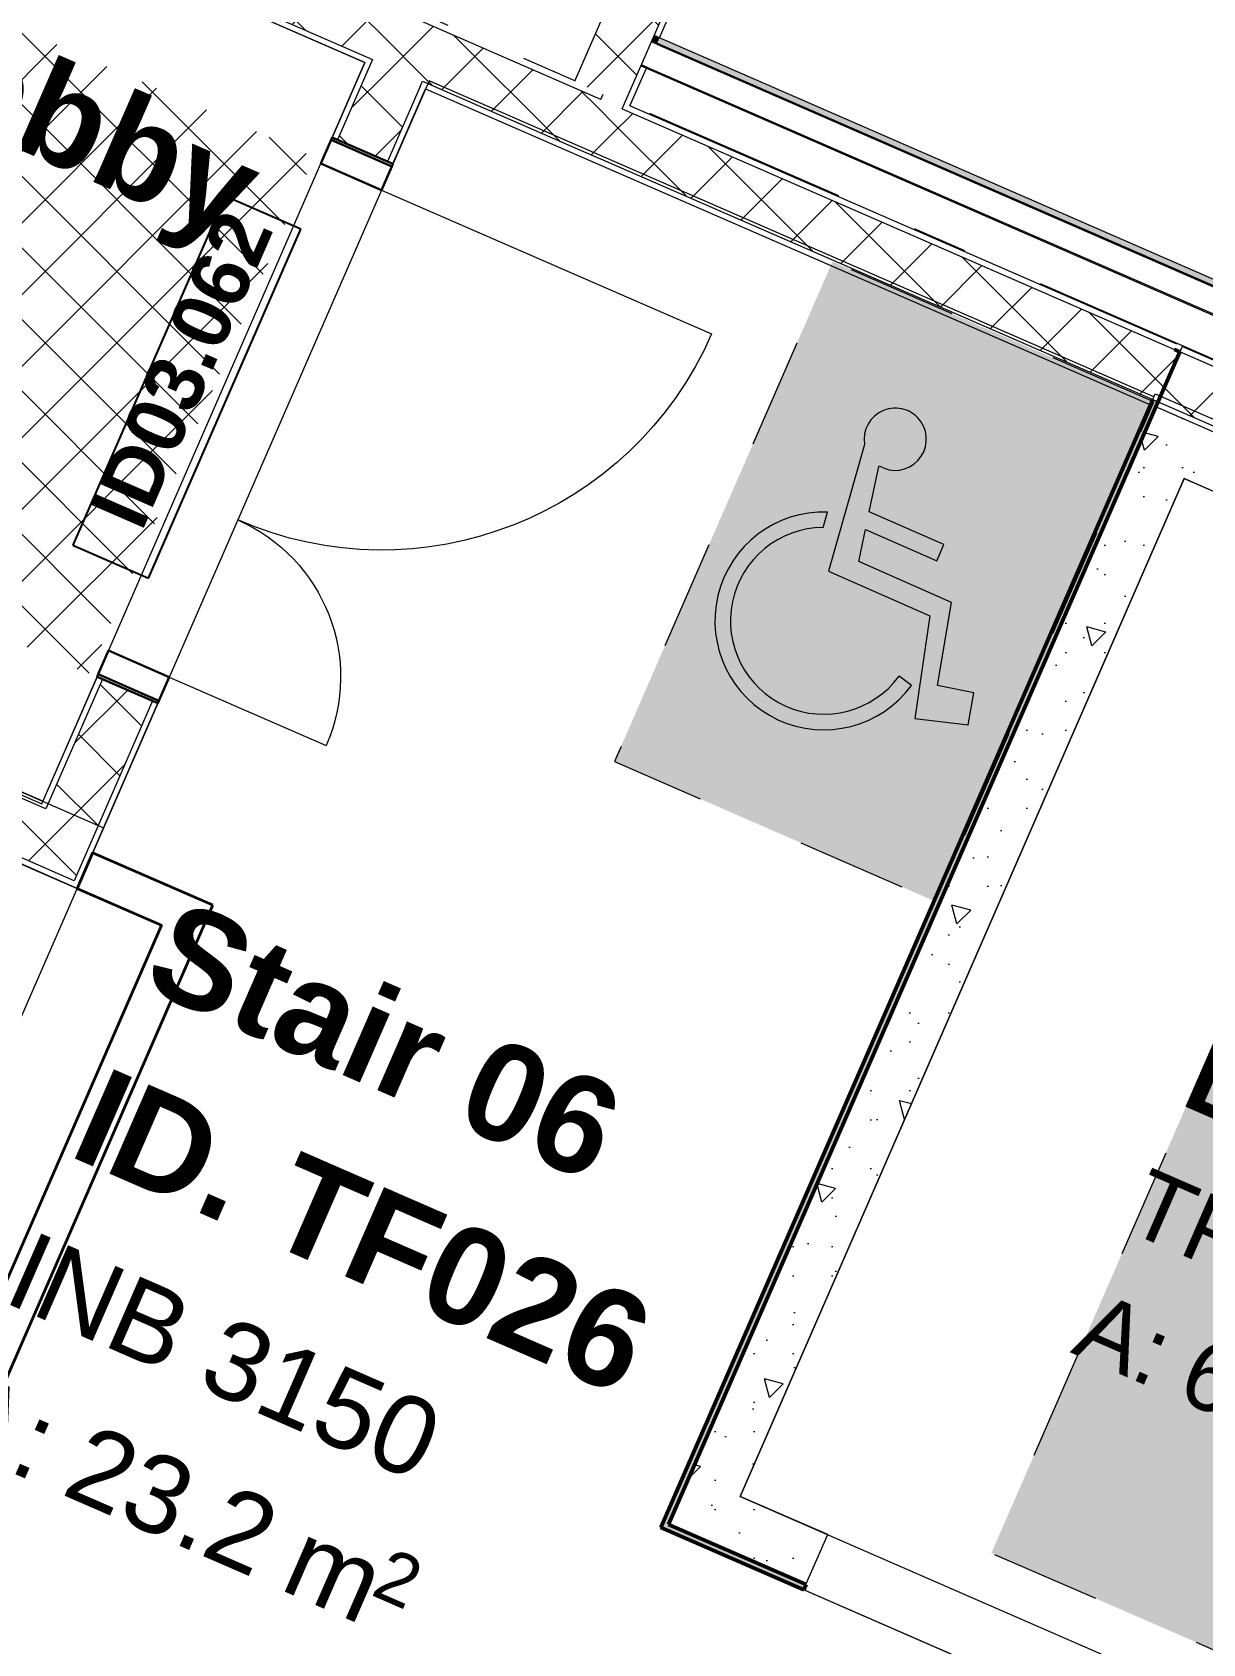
# Model space of a CAD drawing. Header units: millimetres. Extents: x -50172 to 90294, y -80883 to 25069.
# Drawn here: x -10053 to -7048, y -48474 to -44337 of the extents above; entities that cross this region are included whole.
import ezdxf
from ezdxf.enums import TextEntityAlignment as Align

# ---------------------------------------------------------------- set-up
doc = ezdxf.new("R2010")
doc.units = ezdxf.units.MM
doc.header["$MEASUREMENT"] = 0
doc.linetypes.add('Dashed', pattern=[564.444447, 282.222223, -282.222223])
doc.linetypes.add('Double Dashed', pattern=[1093.611073, 529.166651, -211.666656, 141.111112, -211.666656])
for name, color, linetype in [('A-25-M_Wall_Int', 7, 'Continuous'), ('New_A-05-M_Gross_Int_Circulation', 7, 'Continuous'), ('New_A-15-MG_Structural_Grid_Phase_2', 7, 'Continuous'), ('New_A-20-M_Floor_Slab', 7, 'Continuous'), ('New_A-25-M_Wall_Int', 7, 'Continuous'), ('New_A-80-M_Lift', 7, 'Continuous'), ('New_A-95-P_Drawing', 7, 'Continuous'), ('New_ArchiCAD Door Markers', 7, 'Continuous'), ('New_ArchiCAD Doors', 7, 'Continuous')]:
    doc.layers.add(name, color=color, linetype=linetype)
for name, color, linetype, lineweight in [('A-25-M_Wall_Int_Pen_No__1', 7, 'Continuous', 13), ('New_A-20-M_Floor_Slab_Pen_No__89', 8, 'Continuous', 20), ('New_A-25-M_Wall_Int_Pen_No__1', 7, 'Continuous', 13), ('New_A-25-M_Wall_Int_Pen_No__155', 5, 'Continuous', 35), ('New_A-80-M_Lift_Pen_No__1', 7, 'Continuous', 13), ('New_A-95-H_Fill_Plan.Fill#1_Pen_No__1', 7, 'Continuous', 13), ('New_A-95-P_Drawing_Pen_No__2', 8, 'Continuous', 15), ('New_ArchiCAD Door Markers_Pen_No__1', 7, 'Continuous', 13), ('New_ArchiCAD Door Markers_Pen_No__5', 7, 'Continuous', 25), ('New_ArchiCAD Doors_Pen_No__1', 7, 'Continuous', 13), ('New_ArchiCAD Zone Stamps_Pen_No__6', 7, 'Continuous', 35), ('New_ArchiCAD Zone Stamps_Pen_No__9', 7, 'Continuous', 13)]:
    doc.layers.add(name, color=color, linetype=linetype, lineweight=lineweight)
for name, color, linetype, lineweight, true_color in [('A-25-M_Wall_Int_Pen_No__107', 7, 'Continuous', 15, 0xa6a6a6), ('New_A-05-M_Gross_Int_Circulation_Pen_No__74', 7, 'Continuous', 20, 0x606060), ('New_A-15-MG_Structural_Grid_Phase_2_Pen_No__222', 7, 'Continuous', 13, 0x65af33), ('New_A-25-M_Wall_Int_Pen_No__107', 7, 'Continuous', 15, 0xa6a6a6), ('New_A-80-M_Lift_Pen_No__107', 7, 'Continuous', 15, 0xa6a6a6), ('New_A-80-M_Lift_Pen_No__27', 7, 'Continuous', 50, 0x2a2a2a), ('New_A-80-M_Lift_Pen_No__61', 7, 'Continuous', 20, 0x6a6a6a), ('New_A-95-H_Fill_Plan.Fill#1_Pen_No__102', 7, 'Continuous', 15, 0xcccccc), ('New_A-95-H_Fill_Plan.Fill#1_Pen_No__61', 7, 'Continuous', 20, 0x6a6a6a), ('New_ArchiCAD Doors_Pen_No__43', 7, 'Continuous', 30, 0x444444), ('New_ArchiCAD Doors_Pen_No__63', 7, 'Continuous', 20, 0x606060)]:
    doc.layers.add(name, color=color, linetype=linetype, lineweight=lineweight, true_color=true_color)
doc.styles.add('GENERATED_STYLE_1', font='')
doc.styles.add('GENERATED_STYLE_2', font='')
doc.styles.add('GENERATED_STYLE_3', font='')
doc.styles.add('GENERATED_STYLE_4', font='')
doc.styles.get('GENERATED_STYLE_1').set_extended_font_data('Arial', bold=True)
doc.styles.get('GENERATED_STYLE_2').set_extended_font_data('Swis721 BT', bold=True)
doc.styles.get('GENERATED_STYLE_3').set_extended_font_data('Arial')
doc.styles.get('GENERATED_STYLE_4').set_extended_font_data('Swis721 BT')
pattern_1 = [(45, (0, 0), (-91.92388, 91.92388), []), (135, (0, 0), (91.92388, 91.92388), [])]
pattern_2 = [(66.4404, (0, 0), (-158.76755, 69.2305), [0, -100]), (66.4404, (-59.4, 80.45), (-158.76755, 69.2305), [0, -100])]
pattern_3 = [(45, (0, 0), (-367.4235, 367.4235), [50, -250]), (45, (-77.65, 289.8), (-367.4235, 367.4235), [50, -250]), (105, (0, 0), (501.91, 134.4863), [50, -250]), (105, (212.13, 212.13), (501.91, 134.4863), [50, -250]), (165, (35.36, 35.36), (134.4863, 501.91), [50, -250]), (165, (247.5, 247.5), (134.4863, 501.91), [50, -250]), (45, (-35.36, 35.36), (-70.71068, 70.71068), [0, -100, 0, -150]), (90, (7e-15, 70.71), (-100, 0), [0, -75, 0, -125])]
pattern_4 = [(156.4404, (0, 0), (69.2305, 158.76755), [0, -100]), (156.4404, (-80.45, -59.4), (69.2305, 158.76755), [0, -100])]
pattern_5 = [(246.4404, (0, 0), (-158.76755, 69.2305), [0, -100]), (246.4404, (59.4, -80.45), (-158.76755, 69.2305), [0, -100])]
pattern_6 = [(336.4404, (0, 0), (69.2305, 158.76755), [0, -100]), (336.4404, (80.45, 59.4), (69.2305, 158.76755), [0, -100])]
pattern_7 = [(336.4404, (0, 0), (69.2305, 158.76755), [0, -100]), (336.4404, (80.45, 59.4), (69.2305, 158.76755), [0, -100])]

# ---------------------------------------------------------------- blocks, each defined once
blk = doc.blocks.new('Stair 06 lobby _INB 3151_1_1', base_point=(-10927.7, -45195.2))
at = {"layer": 'New_A-05-M_Gross_Int_Circulation_Pen_No__74', "linetype": 'Continuous'}
for p, q in [((-11501.6, -43410.6), (-12331.4, -45313.7)), ((-9198.7, -44414.8), (-11501.6, -43410.6)), ((-10028.5, -46317.8), (-9198.7, -44414.8)), ((-12331.4, -45313.7), (-10028.5, -46317.8))]:
    blk.add_line(p, q, dxfattribs=at)
at = {"layer": 'New_ArchiCAD Zone Stamps_Pen_No__9'}
for tag, height, style, p in [('ROOM_NAME', 250, 'GENERATED_STYLE_1', (-11542.5, -43730.7)), ('zoneNameLine2', 250, 'GENERATED_STYLE_1', (-11731, -44162.8)), ('ROOM_NUMBER', 200, 'GENERATED_STYLE_3', (-11919.4, -44583.5)), ('measuredAreaCode', 200, 'GENERATED_STYLE_3', (-12076.4, -44943.6)), ('DUMMY_649', 200, 'GENERATED_STYLE_3', (-11769, -45077.7)), ('DUMMY_650', 200, 'GENERATED_STYLE_3', (-11419.5, -45230.1)), ('DUMMY_651', 133.3, 'GENERATED_STYLE_3', (-11140.2, -45336.6))]:
    blk.add_attdef(tag, text='', height=height, rotation=336.4404, dxfattribs=dict(at, style=style)).set_placement(p, align=Align.TOP_LEFT)
blk = doc.blocks.new('Stair 06_INB 3150_18_1', base_point=(-9436.9, -47858.5))
at = {"layer": 'New_A-05-M_Gross_Int_Circulation_Pen_No__74', "linetype": 'Continuous'}
for p, q in [((-9033.9, -44462.3), (-9937.7, -46534.8)), ((-7173.7, -45273.4), (-9033.9, -44462.3)), ((-8439.1, -48175.2), (-7173.7, -45273.4)), ((-9937.7, -46534.8), (-10545.7, -46269.7)), ((-5877, -49292.3), (-8439.1, -48175.2))]:
    blk.add_line(p, q, dxfattribs=at)
at = {"layer": 'New_ArchiCAD Zone Stamps_Pen_No__9'}
for tag, height, style, p in [('ROOM_NAME', 250, 'GENERATED_STYLE_1', (-9676.2, -46557.7)), ('zoneNameLine2', 250, 'GENERATED_STYLE_1', (-9864.6, -46989.8)), ('ROOM_NUMBER', 200, 'GENERATED_STYLE_3', (-10053, -47410.5)), ('measuredAreaCode', 200, 'GENERATED_STYLE_3', (-10210.1, -47770.6)), ('DUMMY_649', 200, 'GENERATED_STYLE_3', (-9902.6, -47904.7)), ('DUMMY_650', 200, 'GENERATED_STYLE_3', (-9413.3, -48118)), ('DUMMY_651', 133.3, 'GENERATED_STYLE_3', (-9134, -48224.6))]:
    blk.add_attdef(tag, text='', height=height, rotation=336.4404, dxfattribs=dict(at, style=style)).set_placement(p, align=Align.TOP_LEFT)
blk = doc.blocks.new('Slab_3_1', base_point=(-21949.4, -20986.7))
at = {"layer": 'New_A-20-M_Floor_Slab_Pen_No__89', "linetype": 'Continuous', "flags": 128}
blk.add_lwpolyline([(-11116.4, -10905.7), (-21949.5, -20986.6), (-21949.4, -20986.7), (-35033.8, -33162.5), (-17609.3, -40760.4), (-18787.3, -43462.1), (-15131, -45056.4), (-14775, -44240), (-9869.7, -46379), (-11500.5, -50118.9), (-7078.3, -52047.2), (-5877, -49292.3), (-6005.4, -49236.4), (-8439.1, -48175.2), (-7170.1, -45265.1), (-4736.4, -46326.4), (-4347.2, -46496.1), (12486.7, -53836.5)], dxfattribs=at)
blk = doc.blocks.new('Wall_83_1', base_point=(-4552.7, -46255.2))
at = {"layer": 'New_A-25-M_Wall_Int_Pen_No__107', "linetype": 'Continuous'}
h = blk.add_hatch(dxfattribs=at)
h.set_pattern_fill('Concrete_Block_0001', color=256, style=0, pattern_type=2)
h.set_pattern_definition(pattern_1)
h.paths.add_polyline_path([(-4558.7, -46269), (-7107, -45157.8), (-7162.9, -45286.1), (-4614.7, -46397.3)])
h = blk.add_hatch(dxfattribs=at)
h.set_pattern_fill('Plaster_0001', color=256, style=0, pattern_type=2)
h.set_pattern_definition([(156.4404, (0, 0), (69.2305, 158.76755), [0, -100]), (156.4404, (-80.45, -59.4), (69.2305, 158.76755), [0, -100])])
h.paths.add_polyline_path([(-4552.7, -46255.2), (-7101, -45144.1), (-7107, -45157.8), (-4558.7, -46269)])
at = {"layer": 'New_A-25-M_Wall_Int_Pen_No__1', "linetype": 'Continuous'}
blk.add_line((-4558.7, -46269), (-7107, -45157.8), dxfattribs=at)
at = {"layer": 'New_A-25-M_Wall_Int_Pen_No__1', "linetype": 'Continuous', "flags": 128}
for points in [[(-7101, -45144.1), (-7162.9, -45286.1)], [(-4552.7, -46255.2), (-7101, -45144.1)], [(-7162.9, -45286.1), (-4614.7, -46397.3)], [(-4614.7, -46397.3), (-4552.7, -46255.2)]]:
    blk.add_lwpolyline(points, dxfattribs=at)
blk = doc.blocks.new('Wall_86_1', base_point=(-8586.5, -44681.8))
at = {"layer": 'A-25-M_Wall_Int_Pen_No__107', "linetype": 'Continuous', "lineweight": 0, "true_color": 0x535353}
for points in [[(-8462.1, -44359), (-8463.3, -44361.8), (-8449.6, -44367.8), (-8448.4, -44365)], [(-8488.9, -44420.5), (-8490.1, -44423.2), (-8476.4, -44429.2), (-8475.2, -44426.5)]]:
    blk.add_hatch(color=251, dxfattribs=at).paths.add_polyline_path(points)
at = {"layer": 'A-25-M_Wall_Int_Pen_No__107', "linetype": 'Continuous'}
blk.add_hatch(color=256, dxfattribs=at).paths.add_polyline_path([(-8456.1, -44345.3), (-8462.1, -44359), (-8448.4, -44365), (-8442.4, -44351.3)])
at = {"layer": 'New_A-25-M_Wall_Int_Pen_No__107', "linetype": 'Continuous'}
h = blk.add_hatch(dxfattribs=at)
h.set_pattern_fill('Concrete_Block_0001', color=256, style=0, pattern_type=2)
h.set_pattern_definition(pattern_1)
h.paths.add_polyline_path([(-8532.3, -44519.9), (-4357.4, -34945.7), (-4485.8, -34889.7), (-8660.6, -44464)])
h = blk.add_hatch(dxfattribs=at)
h.set_pattern_fill('Plaster_0001', color=256, style=0, pattern_type=2)
h.set_pattern_definition(pattern_2)
h.paths.add_polyline_path([(-6932.5, -40851.2), (-8456.1, -44345.3), (-8442.4, -44351.3), (-6918.8, -40857.2)])
h = blk.add_hatch(dxfattribs=at)
h.set_pattern_fill('Plaster_0001', color=256, style=0, pattern_type=2)
h.set_pattern_definition(pattern_2)
h.paths.add_polyline_path([(-8490.1, -44423.2), (-8532.3, -44519.9), (-8518.6, -44525.9), (-8476.4, -44429.2)])
at = {"layer": 'A-25-M_Wall_Int_Pen_No__1', "linetype": 'Continuous'}
for p, q in [((-8449.6, -44367.8), (-8463.3, -44361.8)), ((-8448.4, -44365), (-8462.1, -44359)), ((-8442.4, -44351.3), (-8456.1, -44345.3)), ((-8490.1, -44423.2), (-8476.4, -44429.2)), ((-8475.2, -44426.5), (-8488.9, -44420.5))]:
    blk.add_line(p, q, dxfattribs=at)
at = {"layer": 'New_A-25-M_Wall_Int_Pen_No__1', "linetype": 'Continuous'}
blk.add_line((-8532.3, -44519.9), (-4357.4, -34945.7), dxfattribs=at)
at = {"layer": 'New_A-25-M_Wall_Int_Pen_No__1', "linetype": 'Continuous', "flags": 128}
for points in [[(-6658, -39871.2), (-8660.6, -44464)], [(-8442.4, -44351.3), (-6918.8, -40857.2)], [(-8518.6, -44525.9), (-8476.4, -44429.2)]]:
    blk.add_lwpolyline(points, dxfattribs=at)
blk = doc.blocks.new('Wall_230_1', base_point=(-4941.9, -46422.4))
at = {"layer": 'New_A-80-M_Lift_Pen_No__107', "linetype": 'Continuous'}
h = blk.add_hatch(dxfattribs=at)
h.set_pattern_fill('Structural_Concrete_0001', color=256, style=0, pattern_type=2)
h.set_pattern_definition(pattern_3)
h.paths.add_polyline_path([(-4757.7, -46350), (-7168.4, -45298.8), (-7096.1, -45483.1), (-4941.9, -46422.4)])
at = {"layer": 'New_A-80-M_Lift_Pen_No__1', "linetype": 'Continuous', "flags": 128}
for points in [[(-4757.7, -46350), (-7168.4, -45298.8)], [(-7096.1, -45483.1), (-4941.9, -46422.4)]]:
    blk.add_lwpolyline(points, dxfattribs=at)
blk = doc.blocks.new('Wall_231_1', base_point=(-7096.1, -45483.1))
at = {"layer": 'New_A-80-M_Lift_Pen_No__107', "linetype": 'Continuous'}
h = blk.add_hatch(dxfattribs=at)
h.set_pattern_fill('Structural_Concrete_0001', color=256, style=0, pattern_type=2)
h.set_pattern_definition(pattern_3)
h.paths.add_polyline_path([(-7168.4, -45298.8), (-8419.5, -48167.9), (-8235.2, -48095.5), (-7096.1, -45483.1)])
at = {"layer": 'New_A-80-M_Lift_Pen_No__1', "linetype": 'Continuous', "flags": 128}
for points in [[(-7168.4, -45298.8), (-8419.5, -48167.9)], [(-8235.2, -48095.5), (-7096.1, -45483.1)]]:
    blk.add_lwpolyline(points, dxfattribs=at)
blk = doc.blocks.new('Wall_232_1', base_point=(-8235.2, -48095.5))
at = {"layer": 'New_A-80-M_Lift_Pen_No__107', "linetype": 'Continuous'}
h = blk.add_hatch(dxfattribs=at)
h.set_pattern_fill('Structural_Concrete_0001', color=256, style=0, pattern_type=2)
h.set_pattern_definition(pattern_3)
h.paths.add_polyline_path([(-8235.2, -48095.5), (-8419.5, -48167.9), (-8066.6, -48321.8), (-8010.6, -48193.4)])
h = blk.add_hatch(dxfattribs=at)
h.set_pattern_fill('Structural_Concrete_0001', color=256, style=0, pattern_type=2)
h.set_pattern_definition(pattern_3)
h.paths.add_polyline_path([(-6727.3, -48753), (-6783.3, -48881.3), (-6008.7, -49219.1), (-6081.1, -49034.8)])
at = {"layer": 'New_A-80-M_Lift_Pen_No__1', "linetype": 'Continuous'}
for p, q in [((-8066.6, -48321.8), (-8010.6, -48193.4)), ((-6783.3, -48881.3), (-6727.3, -48753))]:
    blk.add_line(p, q, dxfattribs=at)
at = {"layer": 'New_A-80-M_Lift_Pen_No__1', "linetype": 'Continuous', "flags": 128}
for points in [[(-8010.6, -48193.4), (-8235.2, -48095.5)], [(-8419.5, -48167.9), (-8066.6, -48321.8)], [(-6081.1, -49034.8), (-6727.3, -48753)], [(-6783.3, -48881.3), (-6008.7, -49219.1)]]:
    blk.add_lwpolyline(points, dxfattribs=at)
blk = doc.blocks.new('Wall_235_1', base_point=(-14985, -44333.9))
at = {"layer": 'New_A-25-M_Wall_Int_Pen_No__107', "linetype": 'Continuous'}
h = blk.add_hatch(dxfattribs=at)
h.set_pattern_fill('Plaster_0001', color=256, style=0, pattern_type=2)
h.set_pattern_definition(pattern_4)
h.paths.add_polyline_path([(-12484.3, -45238.9), (-14917.1, -44178.1), (-14910.6, -44197.3), (-12490.3, -45252.7)])
h = blk.add_hatch(dxfattribs=at)
h.set_pattern_fill('Concrete_Block_0001', color=256, style=0, pattern_type=2)
h.set_pattern_definition(pattern_1)
h.paths.add_polyline_path([(-14794.8, -44247.8), (-14910.6, -44197.3), (-14850.1, -44374.8)])
h = blk.add_hatch(dxfattribs=at)
h.set_pattern_fill('Concrete_Block_0001', color=256, style=0, pattern_type=2)
h.set_pattern_definition(pattern_1)
h.paths.add_polyline_path([(-14850.1, -44374.8), (-14849.5, -44376.7), (-12532.5, -45387), (-12476.5, -45258.7), (-14794.8, -44247.8)])
h = blk.add_hatch(dxfattribs=at)
h.set_pattern_fill('Plaster_0001', color=256, style=0, pattern_type=2)
h.set_pattern_definition(pattern_4)
h.paths.add_polyline_path([(-14837, -44382.1), (-14849.5, -44376.7), (-14843, -44395.9)])
h = blk.add_hatch(dxfattribs=at)
h.set_pattern_fill('Plaster_0001', color=256, style=0, pattern_type=2)
h.set_pattern_definition(pattern_4)
h.paths.add_polyline_path([(-14837, -44382.1), (-14843, -44395.9), (-9937.7, -46534.8), (-9945.4, -46515.1)])
h = blk.add_hatch(dxfattribs=at)
h.set_pattern_fill('Plaster_0001', color=256, style=0, pattern_type=2)
h.set_pattern_definition(pattern_4)
h.paths.add_polyline_path([(-12490.3, -45252.7), (-12476.5, -45258.7), (-12470.5, -45244.9), (-12484.3, -45238.9)])
h = blk.add_hatch(dxfattribs=at)
h.set_pattern_fill('Concrete_Block_0001', color=256, style=0, pattern_type=2)
h.set_pattern_definition(pattern_1)
h.paths.add_polyline_path([(-12476.5, -45258.7), (-12348.2, -45314.6), (-12342.2, -45300.9), (-12470.5, -45244.9)])
h = blk.add_hatch(dxfattribs=at)
h.set_pattern_fill('Concrete_Block_0001', color=256, style=0, pattern_type=2)
h.set_pattern_definition(pattern_1)
h.paths.add_polyline_path([(-12532.5, -45387), (-12404.1, -45442.9), (-12348.2, -45314.6), (-12476.5, -45258.7)])
h = blk.add_hatch(dxfattribs=at)
h.set_pattern_fill('Concrete_Block_0001', color=256, style=0, pattern_type=2)
h.set_pattern_definition(pattern_1)
h.paths.add_polyline_path([(-12404.1, -45442.9), (-9945.4, -46515.1), (-10017.8, -46330.8), (-12348.2, -45314.6)])
h = blk.add_hatch(dxfattribs=at)
h.set_pattern_fill('Plaster_0001', color=256, style=0, pattern_type=2)
h.set_pattern_definition(pattern_4)
h.paths.add_polyline_path([(-12348.2, -45314.6), (-12334.4, -45320.6), (-12328.4, -45306.9), (-12342.2, -45300.9)])
h = blk.add_hatch(dxfattribs=at)
h.set_pattern_fill('Plaster_0001', color=256, style=0, pattern_type=2)
h.set_pattern_definition(pattern_4)
h.paths.add_polyline_path([(-12334.4, -45320.6), (-10017.8, -46330.8), (-10025.6, -46311), (-12328.4, -45306.9)])
at = {"layer": 'New_A-25-M_Wall_Int_Pen_No__1', "linetype": 'Continuous'}
for p, q in [((-14794.8, -44247.8), (-14910.6, -44197.3)), ((-12476.5, -45258.7), (-14794.8, -44247.8)), ((-14837, -44382.1), (-14849.5, -44376.7)), ((-9945.4, -46515.1), (-14837, -44382.1)), ((-12470.5, -45244.9), (-12476.5, -45258.7)), ((-12348.2, -45314.6), (-12342.2, -45300.9)), ((-10017.8, -46330.8), (-12348.2, -45314.6))]:
    blk.add_line(p, q, dxfattribs=at)
at = {"layer": 'New_A-25-M_Wall_Int_Pen_No__1', "linetype": 'Continuous', "flags": 128}
for points in [[(-12484.3, -45238.9), (-14917.1, -44178.1)], [(-14843, -44395.9), (-9937.7, -46534.8)], [(-10025.6, -46311), (-12328.4, -45306.9)]]:
    blk.add_lwpolyline(points, dxfattribs=at)
blk = doc.blocks.new('Double Door Asymmetric 19_10')
at = {"layer": 'New_ArchiCAD Doors_Pen_No__1', "linetype": 'Continuous'}
for p, q in [((-755, 0), (-755, -15)), ((755, 0), (755, -15)), ((-755, -15), (-755, -155)), ((755, -15), (755, -155)), ((-755, -155), (-755, -170)), ((755, -155), (755, -170))]:
    blk.add_line(p, q, dxfattribs=at)
at = {"layer": 'New_ArchiCAD Doors_Pen_No__43', "linetype": 'Continuous'}
for p, q in [((-748, 0), (-755, 0)), ((-755, 0), (-755, -170)), ((-682, 0), (-748, 0)), ((-748, 0), (-748, -170)), ((-682, -170), (-682, 0)), ((748, 0), (682, 0)), ((682, 0), (682, -170)), ((748, 0), (755, 0)), ((748, -170), (748, 0)), ((755, 0), (755, -170)), ((-748, -170), (-755, -170)), ((-748, -170), (-682, -170)), ((682, -170), (748, -170)), ((748, -170), (755, -170))]:
    blk.add_line(p, q, dxfattribs=at)
at = {"layer": 'New_ArchiCAD Doors_Pen_No__63', "linetype": 'Continuous'}
for p, q in [((682, 0), (682, 924)), ((-682, 0), (-682, 440))]:
    blk.add_line(p, q, dxfattribs=at)
for centre, radius, start, end in [((682, 0), 924, 90, 180), ((-682, 0), 440, 0, 90)]:
    blk.add_arc(centre, radius, start, end, dxfattribs=at)
blk = doc.blocks.new('Door Stamp 17_15')
at = {"layer": 'New_ArchiCAD Door Markers_Pen_No__5', "linetype": 'Continuous'}
for p, q in [((506.5, 191.8), (-470.6, 191.8)), ((-470.6, 191.8), (-470.6, -20)), ((506.5, -20), (506.5, 191.8)), ((-470.6, -20), (506.5, -20)), ((-470.6, -20), (506.5, -20))]:
    blk.add_line(p, q, dxfattribs=at)
at = {"layer": 'New_ArchiCAD Door Markers_Pen_No__1', "style": 'GENERATED_STYLE_2'}
blk.add_attdef('AC_WIDO_ID', text='', height=150, dxfattribs=at).set_placement((-411.8, 24.6), align=Align.BOTTOM_LEFT)
blk = doc.blocks.new('Wall_236_1', base_point=(-9937.7, -46534.8))
at = {"layer": 'New_A-25-M_Wall_Int_Pen_No__107', "linetype": 'Continuous'}
h = blk.add_hatch(dxfattribs=at)
h.set_pattern_fill('Plaster_0001', color=256, style=0, pattern_type=2)
h.set_pattern_definition(pattern_5)
h.paths.add_polyline_path([(-9198.7, -44414.8), (-9282.6, -44607.2), (-9268.9, -44613.2), (-9185, -44420.8)])
h = blk.add_hatch(dxfattribs=at)
h.set_pattern_fill('Concrete_Block_0001', color=256, style=0, pattern_type=2)
h.set_pattern_definition(pattern_1)
h.paths.add_polyline_path([(-9185, -44420.8), (-9268.9, -44613.2), (-9140.5, -44669.2), (-9056.6, -44476.8)])
h = blk.add_hatch(dxfattribs=at)
h.set_pattern_fill('Plaster_0001', color=256, style=0, pattern_type=2)
h.set_pattern_definition(pattern_5)
h.paths.add_polyline_path([(-9056.6, -44476.8), (-9140.5, -44669.2), (-9126.8, -44675.2), (-9042.9, -44482.8)])
h = blk.add_hatch(dxfattribs=at)
h.set_pattern_fill('Plaster_0001', color=256, style=0, pattern_type=2)
h.set_pattern_definition(pattern_5)
h.paths.add_polyline_path([(-9886.2, -45991.4), (-10025.6, -46311), (-10017.8, -46330.8), (-9872.4, -45997.4)])
h = blk.add_hatch(dxfattribs=at)
h.set_pattern_fill('Concrete_Block_0001', color=256, style=0, pattern_type=2)
h.set_pattern_definition(pattern_1)
h.paths.add_polyline_path([(-9872.4, -45997.4), (-10017.8, -46330.8), (-9945.4, -46515.1), (-9744.1, -46053.3)])
h = blk.add_hatch(dxfattribs=at)
h.set_pattern_fill('Plaster_0001', color=256, style=0, pattern_type=2)
h.set_pattern_definition(pattern_5)
h.paths.add_polyline_path([(-9945.4, -46515.1), (-9937.7, -46534.8), (-9730.3, -46059.3), (-9744.1, -46053.3)])
at = {"layer": 'New_A-25-M_Wall_Int_Pen_No__1', "linetype": 'Continuous'}
for p, q in [((-9185, -44420.8), (-9268.9, -44613.2)), ((-9056.6, -44476.8), (-9140.5, -44669.2)), ((-9268.9, -44613.2), (-9282.6, -44607.2)), ((-9140.5, -44669.2), (-9268.9, -44613.2)), ((-9126.8, -44675.2), (-9140.5, -44669.2)), ((-9872.4, -45997.4), (-10017.8, -46330.8)), ((-9872.4, -45997.4), (-9886.2, -45991.4)), ((-9744.1, -46053.3), (-9872.4, -45997.4)), ((-9744.1, -46053.3), (-9945.4, -46515.1)), ((-9730.3, -46059.3), (-9744.1, -46053.3))]:
    blk.add_line(p, q, dxfattribs=at)
at = {"layer": 'New_A-25-M_Wall_Int_Pen_No__1', "linetype": 'Continuous', "flags": 128}
for points in [[(-9198.7, -44414.8), (-9282.6, -44607.2)], [(-9126.8, -44675.2), (-9042.9, -44482.8)], [(-9886.2, -45991.4), (-10025.6, -46311)], [(-9937.7, -46534.8), (-9730.3, -46059.3)]]:
    blk.add_lwpolyline(points, dxfattribs=at)
at = {"layer": 'New_ArchiCAD Door Markers', "linetype": 'Continuous'}
ref = blk.add_blockref('Door Stamp 17_15', (-9584.4, -45299.3), dxfattribs=dict(at, rotation=66.44041158399124))
ref.add_attrib('AC_WIDO_ID', 'ID03.062', dxfattribs={"layer": 'New_ArchiCAD Door Markers_Pen_No__1', "color": 7, "height": 150, "rotation": 66.4404, "style": 'GENERATED_STYLE_2'}).set_placement((-9730.6, -45640.1), align=Align.BOTTOM_LEFT)
at = {"layer": 'New_ArchiCAD Doors', "color": 251, "linetype": 'Continuous', "lineweight": 20, "true_color": 0x606060, "xscale": -0.9999999999999999, "zscale": 1000, "rotation": 246.4404115839912}
blk.add_blockref('Double Door Asymmetric 19_10', (-9428.6, -45367.3), dxfattribs=at)
blk = doc.blocks.new('Wall_274_1', base_point=(-7107, -45157.8))
at = {"layer": 'New_A-80-M_Lift_Pen_No__107', "linetype": 'Continuous'}
h = blk.add_hatch(dxfattribs=at)
h.set_pattern_fill('Concrete_Block_0001', color=256, style=0, pattern_type=2)
h.set_pattern_definition(pattern_1)
h.paths.add_polyline_path([(-7162.9, -45286.1), (-7107, -45157.8), (-7120.7, -45151.8), (-7176.7, -45280.2)])
blk.add_hatch(color=256, dxfattribs=at).paths.add_polyline_path([(-7176.7, -45280.2), (-8439.1, -48175.2), (-8419.3, -48167.4), (-7162.9, -45286.1)])
at = {"layer": 'New_A-80-M_Lift_Pen_No__1', "linetype": 'Continuous'}
for p, q in [((-7107, -45157.8), (-7120.7, -45151.8)), ((-7176.7, -45280.2), (-7162.9, -45286.1))]:
    blk.add_line(p, q, dxfattribs=at)
at = {"layer": 'New_A-80-M_Lift_Pen_No__27', "linetype": 'Continuous', "flags": 128}
for points in [[(-8419.3, -48167.4), (-7107, -45157.8)], [(-7107, -45157.8), (-7120.7, -45151.8)], [(-7176.7, -45280.2), (-8439.1, -48175.2)]]:
    blk.add_lwpolyline(points, dxfattribs=at)
blk = doc.blocks.new('Wall_275_1', base_point=(-8419.3, -48167.4))
at = {"layer": 'New_A-80-M_Lift_Pen_No__107', "linetype": 'Continuous'}
for points in [[(-8419.3, -48167.4), (-8439.1, -48175.2), (-8072.4, -48335.1), (-8066.4, -48321.3)], [(-6783.1, -48880.9), (-6789.1, -48894.6), (-5899.4, -49282.6), (-5893.4, -49268.9)]]:
    blk.add_hatch(color=256, dxfattribs=at).paths.add_polyline_path(points)
at = {"layer": 'New_A-80-M_Lift_Pen_No__27', "linetype": 'Continuous'}
for p, q in [((-8072.4, -48335.1), (-8066.4, -48321.3)), ((-6789.1, -48894.6), (-6783.1, -48880.9))]:
    blk.add_line(p, q, dxfattribs=at)
at = {"layer": 'New_A-80-M_Lift_Pen_No__27', "linetype": 'Continuous', "flags": 128}
for points in [[(-8439.1, -48175.2), (-8072.4, -48335.1)], [(-8066.4, -48321.3), (-8419.3, -48167.4)], [(-5893.4, -49268.9), (-6783.1, -48880.9)], [(-6789.1, -48894.6), (-5899.4, -49282.6)], [(-5899.4, -49282.6), (-5893.4, -49268.9)]]:
    blk.add_lwpolyline(points, dxfattribs=at)
blk = doc.blocks.new('Wall_279_1', base_point=(-7168.9, -45299.9))
at = {"layer": 'New_A-25-M_Wall_Int_Pen_No__107', "linetype": 'Continuous'}
h = blk.add_hatch(dxfattribs=at)
h.set_pattern_fill('Concrete_Block_0001', color=256, style=0, pattern_type=2)
h.set_pattern_definition(pattern_1)
h.paths.add_polyline_path([(-8538.3, -44533.7), (-8593.3, -44509.7), (-8649.3, -44638), (-8594.3, -44662)])
h = blk.add_hatch(dxfattribs=at)
h.set_pattern_fill('Concrete_Block_0001', color=256, style=0, pattern_type=2)
h.set_pattern_definition(pattern_1)
h.paths.add_polyline_path([(-8532.3, -44519.9), (-8587.3, -44496), (-8593.3, -44509.7), (-8538.3, -44533.7)])
h = blk.add_hatch(dxfattribs=at)
h.set_pattern_fill('Concrete_Block_0001', color=256, style=0, pattern_type=2)
h.set_pattern_definition(pattern_1)
h.paths.add_polyline_path([(-8594.3, -44662), (-7176.7, -45280.2), (-7120.7, -45151.8), (-8538.3, -44533.7)])
h = blk.add_hatch(dxfattribs=at)
h.set_pattern_fill('Plaster_0001', color=256, style=0, pattern_type=2)
h.set_pattern_definition(pattern_6)
h.paths.add_polyline_path([(-8518.6, -44525.9), (-8532.3, -44519.9), (-8538.3, -44533.7), (-8524.5, -44539.7)])
h = blk.add_hatch(dxfattribs=at)
h.set_pattern_fill('Plaster_0001', color=256, style=0, pattern_type=2)
h.set_pattern_definition(pattern_6)
h.paths.add_polyline_path([(-8524.5, -44539.7), (-7120.7, -45151.8), (-7114.7, -45138.1), (-8518.6, -44525.9)])
h = blk.add_hatch(dxfattribs=at)
h.set_pattern_fill('Plaster_0001', color=256, style=0, pattern_type=2)
h.set_pattern_definition(pattern_6)
h.paths.add_polyline_path([(-8655.2, -44651.8), (-7182.7, -45293.9), (-7176.7, -45280.2), (-8649.3, -44638)])
at = {"layer": 'New_A-25-M_Wall_Int_Pen_No__1', "linetype": 'Continuous'}
for p, q in [((-8538.3, -44533.7), (-8532.3, -44519.9)), ((-8538.3, -44533.7), (-8524.5, -44539.7)), ((-8524.5, -44539.7), (-7120.7, -45151.8)), ((-8649.3, -44638), (-8594.3, -44662)), ((-8594.3, -44662), (-7176.7, -45280.2))]:
    blk.add_line(p, q, dxfattribs=at)
at = {"layer": 'New_A-25-M_Wall_Int_Pen_No__1', "linetype": 'Continuous', "flags": 128}
for points in [[(-8593.3, -44509.7), (-8587.3, -44496)], [(-7114.7, -45138.1), (-8518.6, -44525.9)], [(-8655.2, -44651.8), (-7182.7, -45293.9)], [(-7182.7, -45293.9), (-7176.7, -45280.2)]]:
    blk.add_lwpolyline(points, dxfattribs=at)
blk = doc.blocks.new('Wall_280_1', base_point=(-8655.2, -44651.8))
at = {"layer": 'New_A-25-M_Wall_Int_Pen_No__107', "linetype": 'Continuous'}
h = blk.add_hatch(dxfattribs=at)
h.set_pattern_fill('Concrete_Block_0001', color=256, style=0, pattern_type=2)
h.set_pattern_definition(pattern_1)
h.paths.add_polyline_path([(-9123, -44278.7), (-11439.6, -43268.6), (-11495.6, -43396.9), (-9179, -44407.1)])
h = blk.add_hatch(dxfattribs=at)
h.set_pattern_fill('Plaster_0001', color=256, style=0, pattern_type=2)
h.set_pattern_definition(pattern_7)
h.paths.add_polyline_path([(-9192.7, -44401.1), (-11495.6, -43396.9), (-11501.6, -43410.6), (-9198.7, -44414.8)])
h = blk.add_hatch(dxfattribs=at)
h.set_pattern_fill('Concrete_Block_0001', color=256, style=0, pattern_type=2)
h.set_pattern_definition(pattern_1)
h.paths.add_polyline_path([(-8994.7, -44334.7), (-9123, -44278.7), (-9179, -44407.1), (-9050.6, -44463)])
h = blk.add_hatch(dxfattribs=at)
h.set_pattern_fill('Concrete_Block_0001', color=256, style=0, pattern_type=2)
h.set_pattern_definition(pattern_1)
h.paths.add_polyline_path([(-9050.6, -44463), (-8649.3, -44638), (-8593.3, -44509.7), (-8994.7, -44334.7)])
h = blk.add_hatch(dxfattribs=at)
h.set_pattern_fill('Plaster_0001', color=256, style=0, pattern_type=2)
h.set_pattern_definition(pattern_7)
h.paths.add_polyline_path([(-9179, -44407.1), (-9192.7, -44401.1), (-9198.7, -44414.8), (-9185, -44420.8)])
h = blk.add_hatch(dxfattribs=at)
h.set_pattern_fill('Concrete_Block_0001', color=256, style=0, pattern_type=2)
h.set_pattern_definition(pattern_1)
h.paths.add_polyline_path([(-9050.6, -44463), (-9179, -44407.1), (-9185, -44420.8), (-9056.6, -44476.8)])
h = blk.add_hatch(dxfattribs=at)
h.set_pattern_fill('Plaster_0001', color=256, style=0, pattern_type=2)
h.set_pattern_definition(pattern_7)
h.paths.add_polyline_path([(-9036.9, -44469), (-9050.6, -44463), (-9056.6, -44476.8), (-9042.9, -44482.8)])
h = blk.add_hatch(dxfattribs=at)
h.set_pattern_fill('Plaster_0001', color=256, style=0, pattern_type=2)
h.set_pattern_definition(pattern_7)
h.paths.add_polyline_path([(-9042.9, -44482.8), (-8655.2, -44651.8), (-8649.3, -44638), (-9036.9, -44469)])
at = {"layer": 'New_A-25-M_Wall_Int_Pen_No__1', "linetype": 'Continuous'}
for p, q in [((-11495.6, -43396.9), (-9179, -44407.1)), ((-9179, -44407.1), (-9185, -44420.8)), ((-9056.6, -44476.8), (-9050.6, -44463)), ((-9050.6, -44463), (-8649.3, -44638))]:
    blk.add_line(p, q, dxfattribs=at)
at = {"layer": 'New_A-25-M_Wall_Int_Pen_No__1', "linetype": 'Continuous', "flags": 128}
for points in [[(-8593.3, -44509.7), (-11439.6, -43268.6)], [(-11501.6, -43410.6), (-9198.7, -44414.8)], [(-9042.9, -44482.8), (-8655.2, -44651.8)]]:
    blk.add_lwpolyline(points, dxfattribs=at)
blk = doc.blocks.new('Wall_369_1', base_point=(-4528, -46150.9))
at = {"layer": 'A-25-M_Wall_Int_Pen_No__107', "linetype": 'Continuous', "lineweight": 0, "true_color": 0x535353}
for points in [[(-8449.6, -44367.8), (-4501.2, -46089.5), (-4500, -46086.7), (-8448.4, -44365)], [(-8476.4, -44429.2), (-4528, -46150.9), (-4526.8, -46148.1), (-8475.2, -44426.5)]]:
    blk.add_hatch(color=251, dxfattribs=at).paths.add_polyline_path(points)
at = {"layer": 'A-25-M_Wall_Int_Pen_No__107', "linetype": 'Continuous'}
blk.add_hatch(color=256, dxfattribs=at).paths.add_polyline_path([(-8448.4, -44365), (-4500, -46086.7), (-4494, -46073), (-8442.4, -44351.3)])
at = {"layer": 'A-25-M_Wall_Int_Pen_No__1', "linetype": 'Continuous'}
for p, q in [((-8449.6, -44367.8), (-4501.2, -46089.5)), ((-8448.4, -44365), (-4500, -46086.7)), ((-8475.2, -44426.5), (-4526.8, -46148.1))]:
    blk.add_line(p, q, dxfattribs=at)
at = {"layer": 'A-25-M_Wall_Int_Pen_No__1', "linetype": 'Continuous', "flags": 128}
for points in [[(-4494, -46073), (-8442.4, -44351.3)], [(-8476.4, -44429.2), (-4528, -46150.9)], [(-4500, -46086.7), (-4494, -46073)], [(-4526.8, -46148.1), (-4501.2, -46089.5)], [(-4501.2, -46089.5), (-4500, -46086.7)], [(-4528, -46150.9), (-4526.8, -46148.1)]]:
    blk.add_lwpolyline(points, dxfattribs=at)
blk = doc.blocks.new('Wall_476_1', base_point=(-9897.6, -46443.2))
at = {"layer": 'New_A-25-M_Wall_Int_Pen_No__155', "linetype": 'Continuous', "flags": 128}
for points in [[(-9897.6, -46443.2), (-9937.5, -46534.9)], [(-9589.1, -46577.7), (-9897.6, -46443.2)], [(-9937.5, -46534.9), (-9720.8, -46629.4)]]:
    blk.add_lwpolyline(points, dxfattribs=at)
blk = doc.blocks.new('Wall_477_1', base_point=(-9589.1, -46577.7))
at = {"layer": 'New_A-25-M_Wall_Int_Pen_No__155', "linetype": 'Continuous', "flags": 128}
for points in [[(-11191.9, -50253.4), (-9589.1, -46577.7)], [(-9720.8, -46629.4), (-11283.6, -50213.5)], [(-11283.6, -50213.5), (-11191.9, -50253.4)]]:
    blk.add_lwpolyline(points, dxfattribs=at)
blk = doc.blocks.new('Sign Disabled 19_2')
at = {"layer": 'New_A-95-P_Drawing_Pen_No__2', "linetype": 'Continuous'}
for p, q in [((-123.6, 420.7), (-78.8, 86.1)), ((-67.4, 383.6), (-67.2, 385.5)), ((-43.7, 267.7), (-67.4, 383.6)), ((165.7, 266.8), (-43.7, 267.7)), ((165.6, 221), (165.7, 266.8)), ((-136, 183.1), (-141.5, 224.1)), ((-17.6, 139.9), (-34.4, 221.8)), ((-34.4, 221.8), (165.6, 221)), ((243.1, 138.9), (-17.6, 139.9)), ((294.8, -71.4), (243.1, 138.9)), ((-78.8, 86.1), (205.6, 84.9)), ((205.6, 84.9), (275.7, -172.4)), ((387.9, -51.1), (294.8, -71.4)), ((407.9, -132.4), (387.9, -51.1)), ((234, -97.7), (195.1, -88.9)), ((275.7, -172.4), (407.9, -132.4))]:
    blk.add_line(p, q, dxfattribs=at)
for centre, radius, start, end in [((-56.9, 464.8), 79.9, 262.6381, 213.4333), ((-38.6, -35.9), 279.6, 111.5915, 347.2138), ((-38.6, -35.8), 239.7, 113.9786, 347.2138)]:
    blk.add_arc(centre, radius, start, end, dxfattribs=at)
blk = doc.blocks.new('Lift 02 _TF030_19_1', base_point=(-6736, -47413.8))
at = {"layer": 'New_A-05-M_Gross_Int_Circulation_Pen_No__74', "linetype": 'Continuous'}
for p, q in [((-7096.1, -45483.1), (-8235.2, -48095.5)), ((-4951.1, -46418.4), (-7096.1, -45483.1)), ((-6090.3, -49030.8), (-4951.1, -46418.4)), ((-8235.2, -48095.5), (-6090.3, -49030.8))]:
    blk.add_line(p, q, dxfattribs=at)
at = {"layer": 'New_ArchiCAD Zone Stamps_Pen_No__6'}
for tag, height, style, p in [('ROOM_NAME', 200, 'GENERATED_STYLE_1', (-7029.9, -46904.2)), ('ROOM_NUMBER', 175, 'GENERATED_STYLE_3', (-7183, -47249.6)), ('measuredAreaCode', 175, 'GENERATED_STYLE_3', (-7320.4, -47564.6)), ('DUMMY_649', 175, 'GENERATED_STYLE_3', (-7051.4, -47681.9)), ('DUMMY_650', 175, 'GENERATED_STYLE_3', (-6745.6, -47815.3)), ('DUMMY_651', 116.7, 'GENERATED_STYLE_3', (-6501.2, -47908.5))]:
    blk.add_attdef(tag, text='', height=height, rotation=336.4404, dxfattribs=dict(at, style=style)).set_placement(p, align=Align.TOP_LEFT)
blk = doc.blocks.new('Standard grid marker_34')
at = {"layer": 'New_A-15-MG_Structural_Grid_Phase_2_Pen_No__222', "linetype": 'Double Dashed'}
blk.add_line((1316.9, 0), (57054.5, 0), dxfattribs=at)
at = {"layer": 'New_A-15-MG_Structural_Grid_Phase_2_Pen_No__222', "style": 'GENERATED_STYLE_4'}
for tag, p in [('AC_MarkerText_1_0', (-500, 43.4)), ('AC_MarkerText_1_1', (58871.4, 43.4))]:
    blk.add_attdef(tag, text='', height=350, rotation=180, dxfattribs=at).set_placement(p, align=Align.MIDDLE_CENTER)

msp = doc.modelspace()

# ---------------------------------------------------------------- hatches: boundary and pattern name
at = {"layer": 'New_A-80-M_Lift_Pen_No__61', "linetype": 'Continuous', "lineweight": 0, "true_color": 0x1a1a1a}
msp.add_hatch(color=179, dxfattribs=at).paths.add_polyline_path([(-6307.4, -48800.3), (-5348.1, -46600.4), (-6631.4, -46040.8), (-7590.7, -48240.7)])
at = {"layer": 'New_A-95-H_Fill_Plan.Fill#1_Pen_No__102', "linetype": 'Continuous'}
h = msp.add_hatch(dxfattribs=at)
h.set_pattern_fill('Concrete_Block_0001', color=256, style=0, pattern_type=2)
h.set_pattern_definition(pattern_1)
h.paths.add_polyline_path([(-10767.8, -44029.6), (-9328.7, -44657.1), (-9907.7, -45984.9), (-11346.8, -45357.3)])
at = {"layer": 'New_A-95-H_Fill_Plan.Fill#1_Pen_No__61', "linetype": 'Continuous', "lineweight": 0, "true_color": 0x1a1a1a}
msp.add_hatch(color=179, dxfattribs=at).paths.add_polyline_path([(-7173.6, -45285.6), (-7998.6, -44925.9), (-8558.2, -46209.2), (-7733.2, -46568.9)])

# ---------------------------------------------------------------- linework, layer by layer
at = {"layer": 'New_A-80-M_Lift_Pen_No__1', "linetype": 'Dashed', "flags": 128}
msp.add_lwpolyline([(-6307.4, -48800.3), (-5348.1, -46600.4), (-6631.4, -46040.8), (-7590.7, -48240.7)], close=True, dxfattribs=at)
at = {"layer": 'New_A-95-H_Fill_Plan.Fill#1_Pen_No__1', "linetype": 'Dashed', "flags": 128}
msp.add_lwpolyline([(-7173.6, -45285.6), (-7998.6, -44925.9), (-8558.2, -46209.2), (-7733.2, -46568.9)], close=True, dxfattribs=at)

# ---------------------------------------------------------------- block references
at = {"layer": 'A-25-M_Wall_Int', "color": 250, "lineweight": 50, "true_color": 0x2a2a2a}
msp.add_blockref('Wall_369_1', (-4528, -46150.9), dxfattribs=at)
at = {"layer": 'New_A-05-M_Gross_Int_Circulation', "linetype": 'Continuous'}
ref = msp.add_blockref('Stair 06 lobby _INB 3151_1_1', (-10927.7, -45195.2), dxfattribs=at)
ref.add_attrib('ROOM_NAME', 'Stair 06 lobby ', dxfattribs={"layer": 'New_ArchiCAD Zone Stamps_Pen_No__9', "color": 7, "height": 250, "rotation": 336.4404, "style": 'GENERATED_STYLE_1'}).set_placement((-11542.5, -43730.7), align=Align.TOP_LEFT)
ref.add_attrib('ROOM_NUMBER', 'INB 3151', dxfattribs={"layer": 'New_ArchiCAD Zone Stamps_Pen_No__9', "color": 7, "height": 200, "rotation": 336.4404, "style": 'GENERATED_STYLE_3'}).set_placement((-11919.4, -44583.5), align=Align.TOP_LEFT)
ref.add_attrib('zoneNameLine2', 'ID. TF206', dxfattribs={"layer": 'New_ArchiCAD Zone Stamps_Pen_No__9', "color": 7, "height": 250, "rotation": 336.4404, "style": 'GENERATED_STYLE_1'}).set_placement((-11731, -44162.8), align=Align.TOP_LEFT)
ref.add_attrib('measuredAreaCode', 'A: ', dxfattribs={"layer": 'New_ArchiCAD Zone Stamps_Pen_No__9', "color": 7, "height": 200, "rotation": 336.4404, "style": 'GENERATED_STYLE_3'}).set_placement((-12076.4, -44943.6), align=Align.TOP_LEFT)
ref.add_attrib('DUMMY_649', '5.2', dxfattribs={"layer": 'New_ArchiCAD Zone Stamps_Pen_No__9', "color": 7, "height": 200, "rotation": 336.4404, "style": 'GENERATED_STYLE_3'}).set_placement((-11769, -45077.7), align=Align.TOP_LEFT)
ref.add_attrib('DUMMY_650', ' m', dxfattribs={"layer": 'New_ArchiCAD Zone Stamps_Pen_No__9', "color": 7, "height": 200, "rotation": 336.4404, "style": 'GENERATED_STYLE_3'}).set_placement((-11419.5, -45230.1), align=Align.TOP_LEFT)
ref.add_attrib('DUMMY_651', '2', dxfattribs={"layer": 'New_ArchiCAD Zone Stamps_Pen_No__9', "color": 7, "height": 133.3, "rotation": 336.4404, "style": 'GENERATED_STYLE_3'}).set_placement((-11140.2, -45336.6), align=Align.TOP_LEFT)
ref = msp.add_blockref('Stair 06_INB 3150_18_1', (-9436.9, -47858.5), dxfattribs=at)
ref.add_attrib('ROOM_NAME', 'Stair 06', dxfattribs={"layer": 'New_ArchiCAD Zone Stamps_Pen_No__9', "color": 7, "height": 250, "rotation": 336.4404, "style": 'GENERATED_STYLE_1'}).set_placement((-9676.2, -46557.7), align=Align.TOP_LEFT)
ref.add_attrib('ROOM_NUMBER', 'INB 3150', dxfattribs={"layer": 'New_ArchiCAD Zone Stamps_Pen_No__9', "color": 7, "height": 200, "rotation": 336.4404, "style": 'GENERATED_STYLE_3'}).set_placement((-10053, -47410.5), align=Align.TOP_LEFT)
ref.add_attrib('zoneNameLine2', 'ID. TF026', dxfattribs={"layer": 'New_ArchiCAD Zone Stamps_Pen_No__9', "color": 7, "height": 250, "rotation": 336.4404, "style": 'GENERATED_STYLE_1'}).set_placement((-9864.6, -46989.8), align=Align.TOP_LEFT)
ref.add_attrib('measuredAreaCode', 'A: ', dxfattribs={"layer": 'New_ArchiCAD Zone Stamps_Pen_No__9', "color": 7, "height": 200, "rotation": 336.4404, "style": 'GENERATED_STYLE_3'}).set_placement((-10210.1, -47770.6), align=Align.TOP_LEFT)
ref.add_attrib('DUMMY_649', '23.2', dxfattribs={"layer": 'New_ArchiCAD Zone Stamps_Pen_No__9', "color": 7, "height": 200, "rotation": 336.4404, "style": 'GENERATED_STYLE_3'}).set_placement((-9902.6, -47904.7), align=Align.TOP_LEFT)
ref.add_attrib('DUMMY_650', ' m', dxfattribs={"layer": 'New_ArchiCAD Zone Stamps_Pen_No__9', "color": 7, "height": 200, "rotation": 336.4404, "style": 'GENERATED_STYLE_3'}).set_placement((-9413.3, -48118), align=Align.TOP_LEFT)
ref.add_attrib('DUMMY_651', '2', dxfattribs={"layer": 'New_ArchiCAD Zone Stamps_Pen_No__9', "color": 7, "height": 133.3, "rotation": 336.4404, "style": 'GENERATED_STYLE_3'}).set_placement((-9134, -48224.6), align=Align.TOP_LEFT)
ref = msp.add_blockref('Lift 02 _TF030_19_1', (-6736, -47413.8), dxfattribs=at)
ref.add_attrib('ROOM_NAME', 'Lift 02 ', dxfattribs={"layer": 'New_ArchiCAD Zone Stamps_Pen_No__6', "color": 7, "height": 200, "rotation": 336.4404, "style": 'GENERATED_STYLE_1'}).set_placement((-7029.9, -46904.2), align=Align.TOP_LEFT)
ref.add_attrib('ROOM_NUMBER', 'TF030', dxfattribs={"layer": 'New_ArchiCAD Zone Stamps_Pen_No__6', "color": 7, "height": 175, "rotation": 336.4404, "style": 'GENERATED_STYLE_3'}).set_placement((-7183, -47249.6), align=Align.TOP_LEFT)
ref.add_attrib('measuredAreaCode', 'A: ', dxfattribs={"layer": 'New_ArchiCAD Zone Stamps_Pen_No__6', "color": 7, "height": 175, "rotation": 336.4404, "style": 'GENERATED_STYLE_3'}).set_placement((-7320.4, -47564.6), align=Align.TOP_LEFT)
ref.add_attrib('DUMMY_649', '6.7', dxfattribs={"layer": 'New_ArchiCAD Zone Stamps_Pen_No__6', "color": 7, "height": 175, "rotation": 336.4404, "style": 'GENERATED_STYLE_3'}).set_placement((-7051.4, -47681.9), align=Align.TOP_LEFT)
ref.add_attrib('DUMMY_650', ' m', dxfattribs={"layer": 'New_ArchiCAD Zone Stamps_Pen_No__6', "color": 7, "height": 175, "rotation": 336.4404, "style": 'GENERATED_STYLE_3'}).set_placement((-6745.6, -47815.3), align=Align.TOP_LEFT)
ref.add_attrib('DUMMY_651', '2', dxfattribs={"layer": 'New_ArchiCAD Zone Stamps_Pen_No__6', "color": 7, "height": 116.7, "rotation": 336.4404, "style": 'GENERATED_STYLE_3'}).set_placement((-6501.2, -47908.5), align=Align.TOP_LEFT)
at = {"layer": 'New_A-15-MG_Structural_Grid_Phase_2', "color": 8, "linetype": 'Continuous', "lineweight": 15, "zscale": 1000, "rotation": 156.4404115839929}
msp.add_blockref('Standard grid marker_34', (17283.6, -55774.3), dxfattribs=at)
at = {"layer": 'New_A-20-M_Floor_Slab', "color": 8, "linetype": 'Continuous', "lineweight": 20}
msp.add_blockref('Slab_3_1', (-21949.4, -20986.7), dxfattribs=at)
at = {"layer": 'New_A-25-M_Wall_Int', "color": 250, "lineweight": 50, "true_color": 0x2a2a2a}
for name, p in [('Wall_86_1', (-8586.5, -44681.8)), ('Wall_280_1', (-8655.2, -44651.8)), ('Wall_235_1', (-14985, -44333.9)), ('Wall_236_1', (-9937.7, -46534.8)), ('Wall_279_1', (-7168.9, -45299.9)), ('Wall_83_1', (-4552.7, -46255.2)), ('Wall_476_1', (-9897.6, -46443.2)), ('Wall_477_1', (-9589.1, -46577.7))]:
    msp.add_blockref(name, p, dxfattribs=at)
at = {"layer": 'New_A-80-M_Lift', "color": 250, "lineweight": 50, "true_color": 0x2a2a2a}
for name, p in [('Wall_274_1', (-7107, -45157.8)), ('Wall_231_1', (-7096.1, -45483.1)), ('Wall_230_1', (-4941.9, -46422.4)), ('Wall_232_1', (-8235.2, -48095.5)), ('Wall_275_1', (-8419.3, -48167.4))]:
    msp.add_blockref(name, p, dxfattribs=at)
at = {"layer": 'New_A-95-P_Drawing', "linetype": 'Continuous', "zscale": 1000, "rotation": 336.4404115839947}
msp.add_blockref('Sign Disabled 19_2', (-7971.1, -45830.7), dxfattribs=at)

doc.saveas('drawing.dxf')
